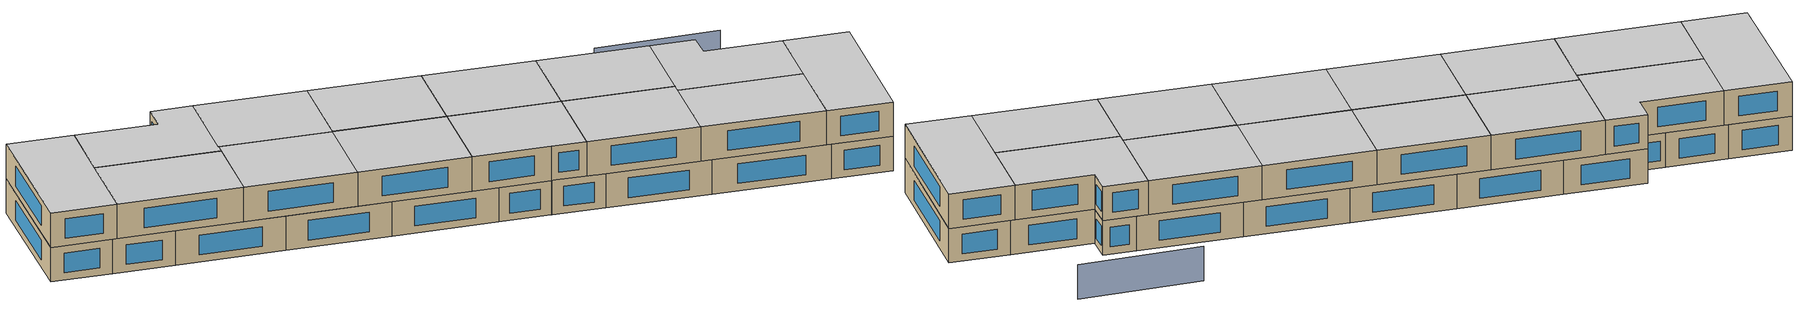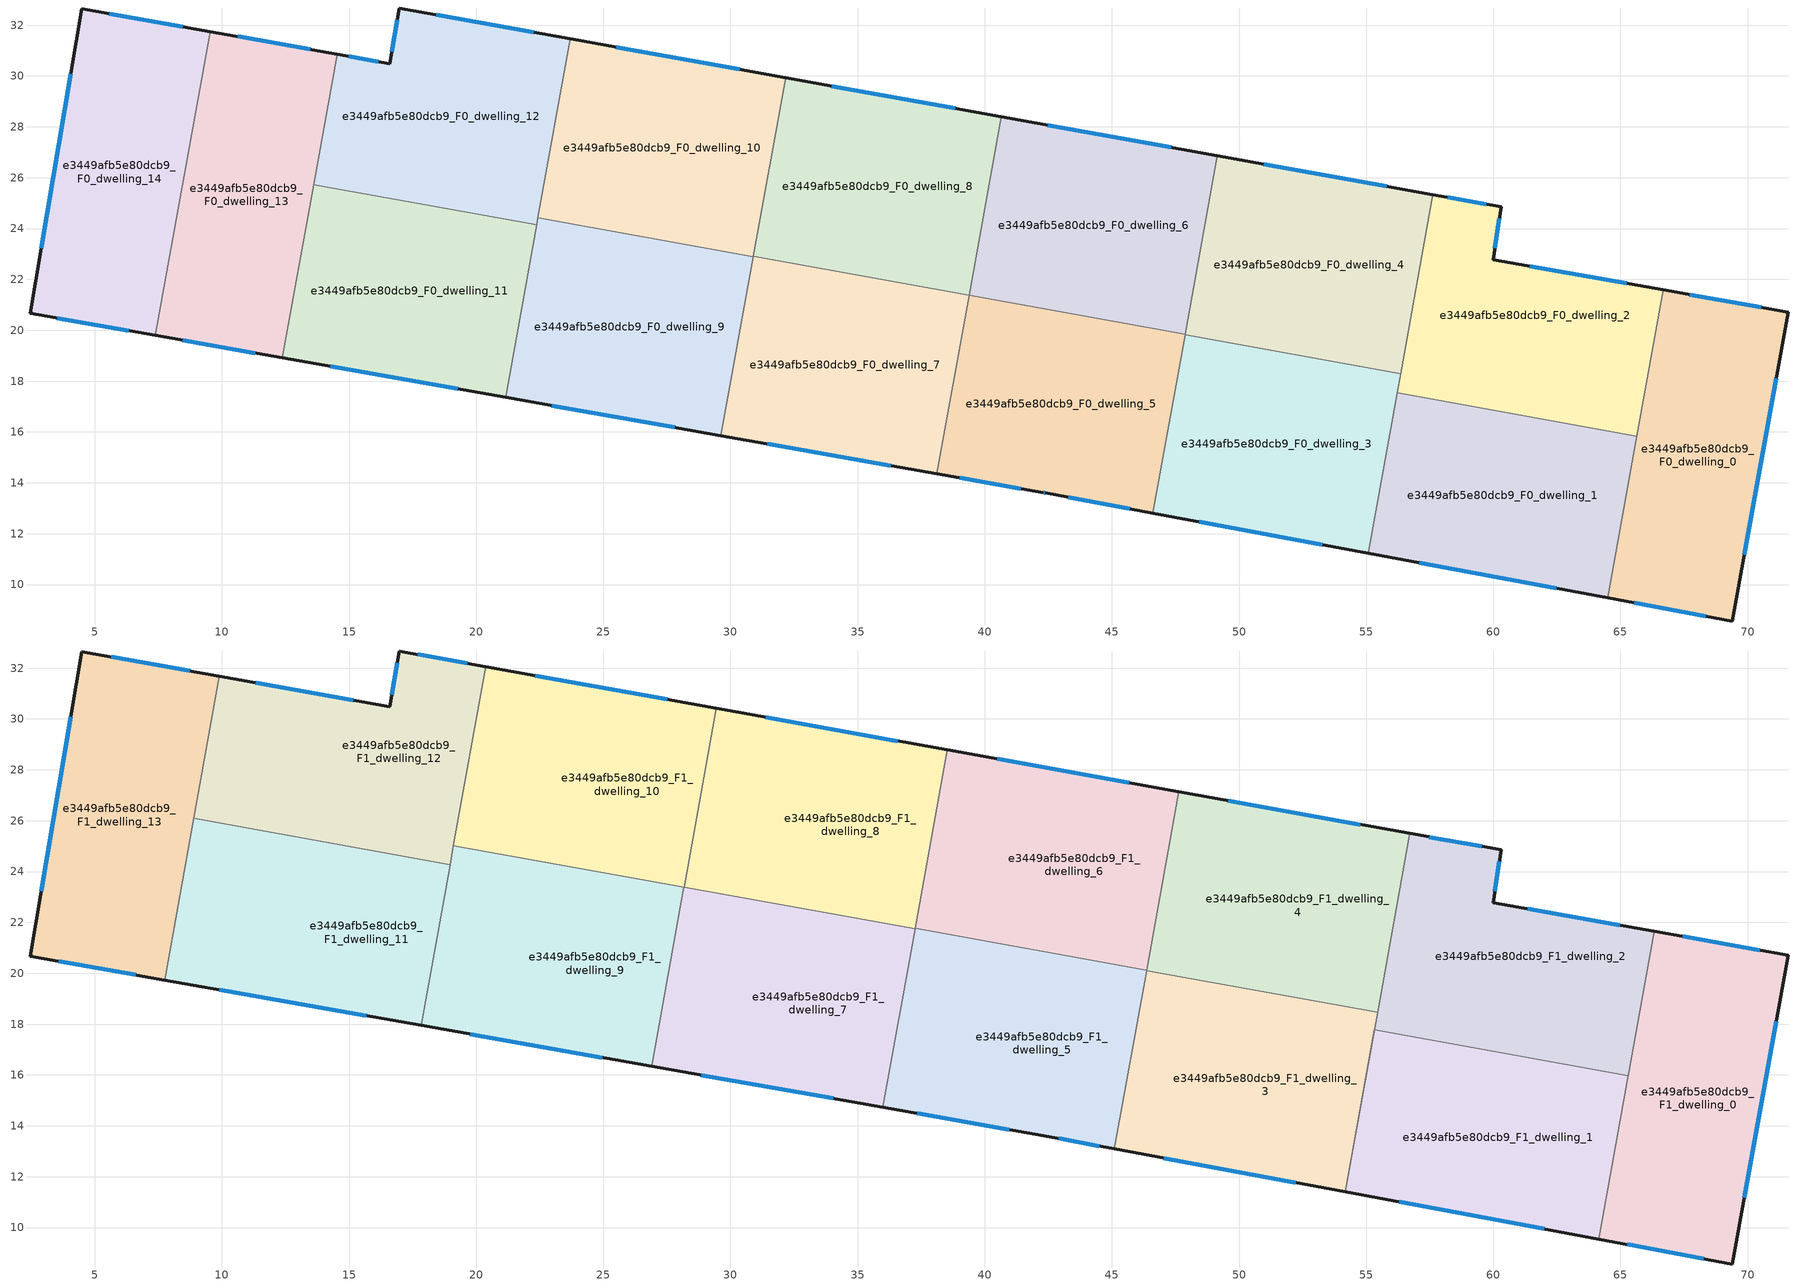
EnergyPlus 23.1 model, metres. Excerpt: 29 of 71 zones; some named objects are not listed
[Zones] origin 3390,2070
e3449afb5e80dcb9_F0_dwelling_0
 floor ground (EU_floor_Construction): 71.6,20.71 69.41,8.57 64.49,9.48 66.68,21.59 z0
 wall outside (EU_wall_Construction): 64.49,9.48 69.41,8.57 71.6,20.71 66.68,21.59 z0:3
 wall to e3449afb5e80dcb9_F0_dwelling_1 (EU_wall_Construction): 65.64,15.84 64.49,9.48 z0:3
 wall to e3449afb5e80dcb9_F0_dwelling_2 (EU_wall_Construction): 66.68,21.59 65.64,15.84 z0:3
 window (EU_Window_Construction): 70.55,20.9 67.73,21.4 / 69.88,11.17 71.13,18.11 / 65.54,9.29 68.35,8.76 z0.64:2.36
e3449afb5e80dcb9_F0_dwelling_1
 floor ground (EU_floor_Construction): 65.64,15.84 64.49,9.48 55.08,11.24 56.22,17.54 z0
 wall outside (EU_wall_Construction): 55.08,11.24 64.49,9.48 z0:3
 wall to e3449afb5e80dcb9_F0_dwelling_2 (EU_wall_Construction): 65.64,15.84 56.22,17.54 z0:3
 wall to e3449afb5e80dcb9_F0_dwelling_3 (EU_wall_Construction): 56.22,17.54 55.08,11.24 z0:3
 window (EU_Window_Construction): 57.1,10.86 62.48,9.86 z0.64:2.36
e3449afb5e80dcb9_F0_dwelling_10
 floor ground (EU_floor_Construction): 32.17,29.93 30.9,22.89 22.43,24.42 23.7,31.46 z0
 wall outside (EU_wall_Construction): 32.17,29.93 23.7,31.46 z0:3
 wall to e3449afb5e80dcb9_F0_dwelling_9 (EU_wall_Construction): 22.43,24.42 30.9,22.89 z0:3
 wall to e3449afb5e80dcb9_F0_dwelling_8 (EU_wall_Construction): 30.9,22.9 32.17,29.93 z0:3
 wall to e3449afb5e80dcb9_F0_dwelling_12 (EU_wall_Construction): 23.7,31.46 22.43,24.42 z0:3
 wall to e3449afb5e80dcb9_F0_dwelling_7 (EU_wall_Construction): 30.9,22.89 30.9,22.9 z0:3
 window (EU_Window_Construction): 30.36,30.26 25.52,31.13 z0.64:2.36
e3449afb5e80dcb9_F0_dwelling_11
 floor ground (EU_floor_Construction): 22.38,24.15 21.16,17.36 12.38,18.91 13.61,25.73 z0
 wall outside (EU_wall_Construction): 12.38,18.91 21.16,17.36 z0:3
 wall to e3449afb5e80dcb9_F0_dwelling_12 (EU_wall_Construction): 22.38,24.15 13.61,25.73 z0:3
 wall to e3449afb5e80dcb9_F0_dwelling_13 (EU_wall_Construction): 13.61,25.73 12.38,18.91 z0:3
 wall to e3449afb5e80dcb9_F0_dwelling_9 (EU_wall_Construction): 21.16,17.36 22.38,24.15 z0:3
 window (EU_Window_Construction): 14.26,18.58 19.28,17.69 z0.64:2.36
 ceiling adiabatic (EU_roof_Construction): 21.16,17.36 22.38,24.15 13.61,25.73 12.38,18.91 z3
e3449afb5e80dcb9_F0_dwelling_12
 floor ground (EU_floor_Construction): 23.7,31.46 22.38,24.15 13.61,25.73 14.54,30.86 16.6,30.49 16.98,32.67 z0
 wall outside (EU_wall_Construction): 23.7,31.46 16.98,32.67 16.6,30.49 14.54,30.86 z0:3
 wall to e3449afb5e80dcb9_F0_dwelling_13 (EU_wall_Construction): 14.54,30.86 13.62,25.73 z0:3
 wall to e3449afb5e80dcb9_F0_dwelling_9 (EU_wall_Construction): 22.38,24.15 22.43,24.42 z0:3
 window (EU_Window_Construction): 16.9,32.21 16.68,30.96 / 22.26,31.72 18.42,32.41 / 16.16,30.57 14.98,30.78 z0.64:2.36
e3449afb5e80dcb9_F0_dwelling_13
 floor ground (EU_floor_Construction): 14.54,30.86 12.38,18.91 7.39,19.8 9.55,31.75 z0
 wall outside (EU_wall_Construction): 7.39,19.8 12.38,18.91 / 14.54,30.86 9.55,31.75 z0:3
 wall to e3449afb5e80dcb9_F0_dwelling_14 (EU_wall_Construction): 9.55,31.75 7.39,19.8 z0:3
 window (EU_Window_Construction): 8.46,19.61 11.31,19.1 / 13.47,31.05 10.62,31.55 z0.64:2.36
e3449afb5e80dcb9_F0_dwelling_14
 floor ground (EU_floor_Construction): 9.55,31.75 7.39,19.8 2.46,20.67 4.49,32.65 z0
 wall outside (EU_wall_Construction): 9.55,31.75 4.49,32.65 2.46,20.67 7.39,19.8 z0:3
 window (EU_Window_Construction): 3.52,20.48 6.33,19.98 / 4.05,30.08 2.9,23.23 / 8.46,31.94 5.57,32.45 z0.64:2.36
e3449afb5e80dcb9_F0_dwelling_2
 floor ground (EU_floor_Construction): 66.68,21.59 65.64,15.84 56.22,17.54 57.63,25.33 60.31,24.85 60,22.78 z0
 wall outside (EU_wall_Construction): 66.68,21.59 60,22.78 60.31,24.85 57.63,25.33 z0:3
 wall to e3449afb5e80dcb9_F0_dwelling_4 (EU_wall_Construction): 57.63,25.33 56.36,18.3 z0:3
 wall to e3449afb5e80dcb9_F0_dwelling_3 (EU_wall_Construction): 56.36,18.3 56.22,17.54 z0:3
 window (EU_Window_Construction): 59.73,24.95 58.2,25.23 / 60.06,23.22 60.24,24.41 / 65.25,21.84 61.43,22.52 z0.64:2.36
e3449afb5e80dcb9_F0_dwelling_3
 floor ground (EU_floor_Construction): 56.36,18.3 55.08,11.24 46.61,12.81 47.88,19.83 z0
 wall outside (EU_wall_Construction): 46.61,12.81 55.08,11.24 z0:3
 wall to e3449afb5e80dcb9_F0_dwelling_4 (EU_wall_Construction): 56.36,18.3 47.88,19.83 z0:3
 wall to e3449afb5e80dcb9_F0_dwelling_5 (EU_wall_Construction): 47.88,19.83 46.61,12.81 z0:3
 window (EU_Window_Construction): 48.43,12.48 53.27,11.57 z0.64:2.36
e3449afb5e80dcb9_F0_dwelling_4
 floor ground (EU_floor_Construction): 57.63,25.33 56.36,18.3 47.88,19.83 49.15,26.86 z0
 wall outside (EU_wall_Construction): 57.63,25.33 49.15,26.86 z0:3
 wall to e3449afb5e80dcb9_F0_dwelling_6 (EU_wall_Construction): 49.15,26.86 47.89,19.84 z0:3
 wall to e3449afb5e80dcb9_F0_dwelling_5 (EU_wall_Construction): 47.88,19.84 47.88,19.83 z0:3
 window (EU_Window_Construction): 55.81,25.66 50.97,26.54 z0.64:2.36
e3449afb5e80dcb9_F0_dwelling_5
 floor ground (EU_floor_Construction): 47.89,19.84 46.61,12.81 42.37,13.6 42.31,13.62 38.12,14.36 39.39,21.38 z0
 wall outside (EU_wall_Construction): 38.12,14.36 42.31,13.62 42.37,13.6 46.61,12.81 z0:3
 wall to e3449afb5e80dcb9_F0_dwelling_6 (EU_wall_Construction): 47.89,19.84 39.39,21.38 z0:3
 wall to e3449afb5e80dcb9_F0_dwelling_7 (EU_wall_Construction): 39.39,21.37 38.12,14.36 z0:3
 wall to e3449afb5e80dcb9_F0_dwelling_8 (EU_wall_Construction): 39.39,21.38 39.39,21.37 z0:3
 window (EU_Window_Construction): 43.28,13.43 45.71,12.98 / 42.33,13.61 42.36,13.61 / 39.02,14.2 41.42,13.77 z0.64:2.36
e3449afb5e80dcb9_F0_dwelling_6
 floor ground (EU_floor_Construction): 49.15,26.86 47.89,19.84 39.39,21.38 40.66,28.4 z0
 wall outside (EU_wall_Construction): 49.15,26.86 40.66,28.4 z0:3
 wall to e3449afb5e80dcb9_F0_dwelling_8 (EU_wall_Construction): 40.66,28.4 39.39,21.38 z0:3
 window (EU_Window_Construction): 47.33,27.19 42.48,28.07 z0.64:2.36
e3449afb5e80dcb9_F0_dwelling_7
 floor ground (EU_floor_Construction): 39.39,21.37 38.12,14.36 29.63,15.86 30.9,22.9 z0
 wall outside (EU_wall_Construction): 29.63,15.86 38.12,14.36 z0:3
 wall to e3449afb5e80dcb9_F0_dwelling_8 (EU_wall_Construction): 39.39,21.37 30.9,22.9 z0:3
 wall to e3449afb5e80dcb9_F0_dwelling_9 (EU_wall_Construction): 30.9,22.89 29.63,15.86 z0:3
 window (EU_Window_Construction): 31.45,15.54 36.3,14.68 z0.64:2.36
 ceiling adiabatic (EU_roof_Construction): 39.39,21.37 30.9,22.9 37.26,21.75 z3
e3449afb5e80dcb9_F0_dwelling_8
 floor ground (EU_floor_Construction): 40.66,28.4 39.39,21.37 30.9,22.9 32.17,29.93 z0
 wall outside (EU_wall_Construction): 40.66,28.4 32.17,29.93 z0:3
 window (EU_Window_Construction): 38.84,28.73 33.99,29.6 z0.64:2.36
e3449afb5e80dcb9_F0_dwelling_9
 floor ground (EU_floor_Construction): 30.9,22.89 29.63,15.86 21.16,17.36 22.43,24.42 z0
 wall outside (EU_wall_Construction): 21.16,17.36 29.63,15.86 z0:3
 window (EU_Window_Construction): 22.97,17.04 27.81,16.18 z0.64:2.36
e3449afb5e80dcb9_F1_dwelling_0
 floor to e3449afb5e80dcb9_F0_dwelling_0 (EU_floor_Construction): 71.6,20.71 69.41,8.57 64.49,9.48 66.68,21.59 z3
 floor to e3449afb5e80dcb9_F0_dwelling_1 (EU_floor_Construction): 65.64,15.84 64.49,9.48 64.14,9.55 65.29,15.9 z3
 floor to e3449afb5e80dcb9_F0_dwelling_2 (EU_floor_Construction): 66.68,21.59 65.64,15.84 65.29,15.9 65.3,15.98 66.33,21.65 z3
 wall outside (EU_wall_Construction): 64.14,9.55 69.41,8.57 71.6,20.71 66.33,21.65 z3:6
 wall to e3449afb5e80dcb9_F1_dwelling_1 (EU_wall_Construction): 65.3,15.98 64.14,9.55 z3:6
 wall to e3449afb5e80dcb9_F1_dwelling_2 (EU_wall_Construction): 66.33,21.65 65.3,15.98 z3:6
 window (EU_Window_Construction): 70.47,20.91 67.46,21.45 / 69.88,11.17 71.13,18.11 / 65.27,9.34 68.28,8.78 z3.64:5.36
 ceiling to e3449afb5e80dcb9_F2_dwelling_0 (EU_floor_Construction): 69.41,8.57 71.6,20.71 66.33,21.65 64.14,9.55 z6
e3449afb5e80dcb9_F1_dwelling_1
 floor to e3449afb5e80dcb9_F0_dwelling_1 (EU_floor_Construction): 65.29,15.9 64.14,9.55 55.08,11.24 56.22,17.54 z3
 floor to e3449afb5e80dcb9_F0_dwelling_3 (EU_floor_Construction): 56.23,17.62 55.08,11.24 54.17,11.41 55.33,17.78 z3
 floor to e3449afb5e80dcb9_F0_dwelling_2 (EU_floor_Construction): 65.3,15.98 65.29,15.9 56.22,17.54 56.23,17.62 z3
 wall outside (EU_wall_Construction): 54.17,11.41 64.14,9.55 z3:6
 wall to e3449afb5e80dcb9_F1_dwelling_2 (EU_wall_Construction): 65.3,15.98 55.33,17.78 54.17,11.41 z3:6
 window (EU_Window_Construction): 56.31,11.01 62.01,9.95 z3.64:5.36
 ceiling to e3449afb5e80dcb9_F2_dwelling_1 (EU_floor_Construction): 64.14,9.55 65.3,15.98 55.33,17.78 54.17,11.41 z6
e3449afb5e80dcb9_F1_dwelling_10
 floor to e3449afb5e80dcb9_F0_dwelling_10 (EU_floor_Construction): 29.45,30.42 28.17,23.38 22.43,24.42 23.7,31.46 z3
 floor to e3449afb5e80dcb9_F0_dwelling_12 (EU_floor_Construction): 23.7,31.46 22.43,24.41 19.11,25.01 20.38,32.06 z3
 wall outside (EU_wall_Construction): 29.45,30.42 20.38,32.06 z3:6
 wall to e3449afb5e80dcb9_F1_dwelling_9 (EU_wall_Construction): 19.11,25.01 28.17,23.37 z3:6
 wall to e3449afb5e80dcb9_F1_dwelling_8 (EU_wall_Construction): 28.18,23.39 29.45,30.42 z3:6
 wall to e3449afb5e80dcb9_F1_dwelling_12 (EU_wall_Construction): 20.38,32.06 19.11,25.01 z3:6
 wall to e3449afb5e80dcb9_F1_dwelling_7 (EU_wall_Construction): 28.17,23.37 28.18,23.39 z3:6
 window (EU_Window_Construction): 27.51,30.77 22.32,31.71 z3.64:5.36
 ceiling to e3449afb5e80dcb9_F2_dwelling_10 (EU_floor_Construction): 28.17,23.37 29.45,30.42 20.38,32.06 19.11,25.01 z6
e3449afb5e80dcb9_F1_dwelling_11
 floor adiabatic (EU_floor_Construction): 18.97,24.27 17.83,17.95 12.38,18.91 13.53,25.25 z3
 floor to e3449afb5e80dcb9_F0_dwelling_13 (EU_floor_Construction): 13.53,25.25 12.38,18.91 7.75,19.73 8.89,26.09 z3
 wall outside (EU_wall_Construction): 7.74,19.73 17.83,17.95 z3:6
 wall to e3449afb5e80dcb9_F1_dwelling_12 (EU_wall_Construction): 18.97,24.27 8.89,26.09 z3:6
 wall to e3449afb5e80dcb9_F1_dwelling_13 (EU_wall_Construction): 8.89,26.09 7.74,19.73 z3:6
 wall to e3449afb5e80dcb9_F1_dwelling_9 (EU_wall_Construction): 17.83,17.95 18.97,24.27 z3:6
 window (EU_Window_Construction): 9.91,19.35 15.67,18.33 z3.64:5.36
 ceiling to e3449afb5e80dcb9_F2_dwelling_11 (EU_floor_Construction): 17.83,17.95 18.97,24.27 8.89,26.09 7.74,19.73 z6
e3449afb5e80dcb9_F1_dwelling_12
 floor to e3449afb5e80dcb9_F0_dwelling_12 (EU_floor_Construction): 20.38,32.06 19.06,24.75 13.61,25.73 14.54,30.86 16.6,30.49 16.98,32.67 z3
 floor to e3449afb5e80dcb9_F0_dwelling_13 (EU_floor_Construction): 14.54,30.86 13.53,25.25 8.89,26.09 9.9,31.68 z3
 floor adiabatic (EU_floor_Construction): 19.06,24.75 18.97,24.27 13.53,25.25 13.62,25.73 z3
 wall outside (EU_wall_Construction): 20.38,32.06 16.98,32.67 16.6,30.49 9.9,31.68 z3:6
 wall to e3449afb5e80dcb9_F1_dwelling_13 (EU_wall_Construction): 9.9,31.68 8.89,26.09 z3:6
 wall to e3449afb5e80dcb9_F1_dwelling_9 (EU_wall_Construction): 18.97,24.27 19.11,25.01 z3:6
 window (EU_Window_Construction): 15.17,30.74 11.34,31.43 / 16.9,32.21 16.68,30.96 / 19.66,32.19 17.71,32.54 z3.64:5.36
 ceiling to e3449afb5e80dcb9_F2_dwelling_12 (EU_floor_Construction): 18.97,24.27 20.38,32.06 16.98,32.67 16.6,30.49 9.9,31.68 8.89,26.09 z6
e3449afb5e80dcb9_F1_dwelling_13
 floor to e3449afb5e80dcb9_F0_dwelling_13 (EU_floor_Construction): 9.9,31.68 7.74,19.73 7.39,19.8 9.55,31.74 z3
 floor to e3449afb5e80dcb9_F0_dwelling_14 (EU_floor_Construction): 9.55,31.74 7.39,19.8 2.46,20.67 4.49,32.65 z3
 wall outside (EU_wall_Construction): 9.9,31.68 4.49,32.65 2.46,20.67 7.74,19.73 z3:6
 window (EU_Window_Construction): 3.59,20.47 6.61,19.93 / 4.05,30.08 2.9,23.23 / 8.74,31.89 5.65,32.44 z3.64:5.36
 ceiling to e3449afb5e80dcb9_F2_dwelling_13 (EU_floor_Construction): 7.74,19.73 9.9,31.68 4.49,32.65 2.46,20.67 z6
e3449afb5e80dcb9_F1_dwelling_2
 floor to e3449afb5e80dcb9_F0_dwelling_2 (EU_floor_Construction): 66.33,21.65 65.3,15.98 56.23,17.62 57.63,25.33 60.31,24.85 60,22.78 z3
 floor to e3449afb5e80dcb9_F0_dwelling_4 (EU_floor_Construction): 57.63,25.33 56.36,18.3 55.45,18.46 56.72,25.5 z3
 floor to e3449afb5e80dcb9_F0_dwelling_3 (EU_floor_Construction): 56.36,18.3 56.23,17.62 55.33,17.78 55.45,18.46 z3
 wall outside (EU_wall_Construction): 66.33,21.65 60,22.78 60.31,24.85 56.72,25.5 z3:6
 wall to e3449afb5e80dcb9_F1_dwelling_3 (EU_wall_Construction): 55.45,18.46 54.17,11.41 z3:6
 wall to e3449afb5e80dcb9_F1_dwelling_4 (EU_wall_Construction): 56.72,25.5 55.45,18.46 z3:6
 window (EU_Window_Construction): 60.06,23.22 60.24,24.41 / 64.97,21.89 61.35,22.53 / 59.54,24.99 57.49,25.36 z3.64:5.36
 ceiling to e3449afb5e80dcb9_F2_dwelling_2 (EU_floor_Construction): 65.3,15.98 66.33,21.65 60,22.78 60.31,24.85 56.72,25.5 55.33,17.78 z6
e3449afb5e80dcb9_F1_dwelling_3
 floor to e3449afb5e80dcb9_F0_dwelling_3 (EU_floor_Construction): 55.45,18.46 54.17,11.41 46.61,12.81 47.88,19.83 z3
 floor to e3449afb5e80dcb9_F0_dwelling_5 (EU_floor_Construction): 47.88,19.83 46.61,12.81 45.1,13.1 46.37,20.11 z3
 wall outside (EU_wall_Construction): 45.1,13.1 54.17,11.41 z3:6
 wall to e3449afb5e80dcb9_F1_dwelling_4 (EU_wall_Construction): 55.45,18.46 46.37,20.11 z3:6
 wall to e3449afb5e80dcb9_F1_dwelling_5 (EU_wall_Construction): 46.37,20.11 45.1,13.1 z3:6
 window (EU_Window_Construction): 47.04,12.73 52.23,11.77 z3.64:5.36
 ceiling to e3449afb5e80dcb9_F2_dwelling_3 (EU_floor_Construction): 54.17,11.41 55.45,18.46 46.37,20.11 45.1,13.1 z6
e3449afb5e80dcb9_F1_dwelling_4
 floor to e3449afb5e80dcb9_F0_dwelling_4 (EU_floor_Construction): 56.72,25.5 55.45,18.46 47.88,19.83 49.15,26.86 z3
 floor to e3449afb5e80dcb9_F0_dwelling_6 (EU_floor_Construction): 49.15,26.86 47.89,19.84 46.37,20.12 47.64,27.14 z3
 floor to e3449afb5e80dcb9_F0_dwelling_5 (EU_floor_Construction): 47.89,19.84 47.88,19.83 46.37,20.11 46.37,20.12 z3
 wall outside (EU_wall_Construction): 56.72,25.5 47.64,27.14 z3:6
 wall to e3449afb5e80dcb9_F1_dwelling_6 (EU_wall_Construction): 47.64,27.14 46.37,20.12 z3:6
 wall to e3449afb5e80dcb9_F1_dwelling_5 (EU_wall_Construction): 46.37,20.12 46.37,20.11 z3:6
 window (EU_Window_Construction): 54.78,25.85 49.58,26.79 z3.64:5.36
 ceiling to e3449afb5e80dcb9_F2_dwelling_4 (EU_floor_Construction): 55.45,18.46 56.72,25.5 47.64,27.14 46.37,20.11 z6
e3449afb5e80dcb9_F1_dwelling_5
 floor to e3449afb5e80dcb9_F0_dwelling_5 (EU_floor_Construction): 46.37,20.12 45.1,13.1 42.31,13.62 38.12,14.36 39.39,21.38 z3
 floor to e3449afb5e80dcb9_F0_dwelling_7 (EU_floor_Construction): 39.39,21.37 38.12,14.36 35.99,14.73 37.26,21.75 z3
 floor to e3449afb5e80dcb9_F0_dwelling_8 (EU_floor_Construction): 39.39,21.38 39.39,21.37 37.26,21.75 37.27,21.76 z3
 wall outside (EU_wall_Construction): 35.99,14.73 42.31,13.62 45.1,13.1 z3:6
 wall to e3449afb5e80dcb9_F1_dwelling_6 (EU_wall_Construction): 46.37,20.12 37.27,21.76 z3:6
 wall to e3449afb5e80dcb9_F1_dwelling_7 (EU_wall_Construction): 37.26,21.75 35.99,14.73 z3:6
 wall to e3449afb5e80dcb9_F1_dwelling_8 (EU_wall_Construction): 37.26,21.76 37.26,21.75 z3:6
 window (EU_Window_Construction): 42.91,13.5 44.5,13.21 / 37.35,14.49 40.96,13.85 z3.64:5.36
 ceiling to e3449afb5e80dcb9_F2_dwelling_5 (EU_floor_Construction): 45.1,13.1 46.37,20.12 37.27,21.76 35.99,14.73 42.31,13.62 z6
e3449afb5e80dcb9_F1_dwelling_6
 floor to e3449afb5e80dcb9_F0_dwelling_6 (EU_floor_Construction): 47.64,27.14 46.37,20.12 39.39,21.38 40.66,28.4 z3
 floor to e3449afb5e80dcb9_F0_dwelling_8 (EU_floor_Construction): 40.66,28.4 39.39,21.38 37.27,21.76 38.53,28.78 z3
 wall outside (EU_wall_Construction): 47.64,27.14 38.53,28.78 z3:6
 wall to e3449afb5e80dcb9_F1_dwelling_8 (EU_wall_Construction): 38.53,28.78 37.27,21.76 z3:6
 window (EU_Window_Construction): 45.69,27.49 40.48,28.43 z3.64:5.36
 ceiling to e3449afb5e80dcb9_F2_dwelling_6 (EU_floor_Construction): 46.37,20.12 47.64,27.14 38.53,28.78 37.27,21.76 z6
e3449afb5e80dcb9_F1_dwelling_7
 floor to e3449afb5e80dcb9_F0_dwelling_7 (EU_floor_Construction): 37.26,21.75 35.99,14.73 29.63,15.86 30.9,22.9 z3
 floor to e3449afb5e80dcb9_F0_dwelling_9 (EU_floor_Construction): 30.9,22.89 29.63,15.86 26.9,16.34 28.17,23.38 z3
 floor to e3449afb5e80dcb9_F0_dwelling_10 (EU_floor_Construction): 30.9,22.9 30.9,22.89 28.17,23.38 28.18,23.39 z3
 wall outside (EU_wall_Construction): 26.9,16.34 35.99,14.73 z3:6
 wall to e3449afb5e80dcb9_F1_dwelling_8 (EU_wall_Construction): 37.26,21.75 28.18,23.39 z3:6
 wall to e3449afb5e80dcb9_F1_dwelling_9 (EU_wall_Construction): 28.17,23.37 26.9,16.34 z3:6
 window (EU_Window_Construction): 28.85,16 34.05,15.08 z3.64:5.36
 ceiling to e3449afb5e80dcb9_F2_dwelling_7 (EU_floor_Construction): 35.99,14.73 37.26,21.75 28.18,23.39 26.9,16.34 z6
e3449afb5e80dcb9_F1_dwelling_8
 floor to e3449afb5e80dcb9_F0_dwelling_8 (EU_floor_Construction): 38.53,28.78 37.26,21.75 30.9,22.9 32.17,29.93 z3
 floor to e3449afb5e80dcb9_F0_dwelling_10 (EU_floor_Construction): 32.17,29.93 30.9,22.9 28.18,23.39 29.45,30.42 z3
 wall outside (EU_wall_Construction): 38.53,28.78 29.45,30.42 z3:6
 window (EU_Window_Construction): 36.59,29.13 31.39,30.07 z3.64:5.36
 ceiling to e3449afb5e80dcb9_F2_dwelling_8 (EU_floor_Construction): 37.26,21.75 38.53,28.78 29.45,30.42 28.18,23.39 z6
e3449afb5e80dcb9_F1_dwelling_9
 floor to e3449afb5e80dcb9_F0_dwelling_9 (EU_floor_Construction): 28.17,23.37 26.9,16.34 21.16,17.36 22.43,24.41 z3
 floor adiabatic (EU_floor_Construction): 22.38,24.15 21.16,17.36 17.83,17.95 19.06,24.75 z3
 floor to e3449afb5e80dcb9_F0_dwelling_12 (EU_floor_Construction): 22.43,24.41 22.38,24.15 19.06,24.75 19.11,25.01 z3
 wall outside (EU_wall_Construction): 17.83,17.95 26.9,16.34 z3:6
 window (EU_Window_Construction): 19.77,17.6 24.96,16.69 z3.64:5.36
 ceiling to e3449afb5e80dcb9_F2_dwelling_9 (EU_floor_Construction): 26.9,16.34 28.17,23.37 19.11,25.01 17.83,17.95 z6
shading: 65.36,30.61 55.22,32.18 z0:3
[Building]
EU S2 Campaign: North Axis=0; Terrain=City; Solar Distribution=FullExterior
[Site:Location]
Yerevan-Zvartnots.Intl.AP: Latitude=40.15; Longitude=44.383; Time Zone=4; Elevation=854
[SizingPeriod:WeatherFileDays]
AnnualSizingPeriod: Begin Month=1; Begin Day of Month=1; End Month=12; End Day of Month=31; Day of Week for Start Day=Monday; Use Weather File Daylight Saving Period=No; Use Weather File Rain and Snow Indicators=No
[MATERIAL]
EU_InternalMass_Material: Roughness=MediumRough; Thickness=0.1; Conductivity=1; Density=1800; Specific Heat=900; Thermal Absorptance=0.9; Solar Absorptance=0.7; Visible Absorptance=0.7
[MATERIAL:NOMASS] Roughness=MediumRough; Thermal Absorptance=0.9; Solar Absorptance=0.7; Visible Absorptance=0.7
Name | Thermal Resistance
EU_wall_NoMass | 1.05043
EU_roof_NoMass | 1.45357
EU_floor_NoMass | 0.478065
[WINDOWMATERIAL:SIMPLEGLAZINGSYSTEM]
EU_Window_SimpleGlazing: UFactor=2.5566; Solar Heat Gain Coefficient=0.75; Visible Transmittance=0.75
[CONSTRUCTION]
EU_wall_Construction: EU_wall_NoMass
EU_roof_Construction: EU_roof_NoMass
EU_floor_Construction: EU_floor_NoMass
EU_Window_Construction: EU_Window_SimpleGlazing
EU_InternalMass_Construction: EU_InternalMass_Material
[ZONE] Type=1; Multiplier=1; Ceiling Height=autocalculate; Floor Area=autocalculate; Part of Total Floor Area=Yes
Name | Volume
e3449afb5e80dcb9_F0_dwelling_0; e3449afb5e80dcb9_F0_dwelling_12 | 184.734
e3449afb5e80dcb9_F1_dwelling_0 | 197.958
e3449afb5e80dcb9_F0_dwelling_1 | 184.74
e3449afb5e80dcb9_F1_dwelling_1; e3449afb5e80dcb9_F1_dwelling_10 | 197.931
e3449afb5e80dcb9_F0_dwelling_10; e3449afb5e80dcb9_F0_dwelling_14 | 184.764
e3449afb5e80dcb9_F0_dwelling_11; e3449afb5e80dcb9_F0_dwelling_2 | 184.749
e3449afb5e80dcb9_F1_dwelling_11 | 197.941
e3449afb5e80dcb9_F1_dwelling_12 | 197.922
e3449afb5e80dcb9_F0_dwelling_13 | 184.744
e3449afb5e80dcb9_F1_dwelling_13; e3449afb5e80dcb9_F1_dwelling_7 | 197.949
e3449afb5e80dcb9_F1_dwelling_2 | 197.946
e3449afb5e80dcb9_F0_dwelling_3 | 184.757
e3449afb5e80dcb9_F1_dwelling_3 | 197.926
e3449afb5e80dcb9_F0_dwelling_4 | 184.758
e3449afb5e80dcb9_F1_dwelling_4 | 197.928
e3449afb5e80dcb9_F0_dwelling_5 | 184.726
e3449afb5e80dcb9_F1_dwelling_5 | 197.963
e3449afb5e80dcb9_F0_dwelling_6 | 184.755
e3449afb5e80dcb9_F1_dwelling_6; e3449afb5e80dcb9_F1_dwelling_8 | 197.938
e3449afb5e80dcb9_F0_dwelling_7 | 184.736
e3449afb5e80dcb9_F0_dwelling_8 | 184.73
e3449afb5e80dcb9_F0_dwelling_9 | 184.75
e3449afb5e80dcb9_F1_dwelling_9 | 197.933
[INTERNALMASS] Construction=EU_InternalMass_Construction
Name | Zone or ZoneList | Surface Area
e3449afb5e80dcb9_F0_dwelling_0_EU_InternalMass | e3449afb5e80dcb9_F0_dwelling_0 | 61.5824
e3449afb5e80dcb9_F0_dwelling_1_EU_InternalMass | e3449afb5e80dcb9_F0_dwelling_1 | 61.5811
e3449afb5e80dcb9_F0_dwelling_2_EU_InternalMass | e3449afb5e80dcb9_F0_dwelling_2 | 61.5814
e3449afb5e80dcb9_F0_dwelling_3_EU_InternalMass | e3449afb5e80dcb9_F0_dwelling_3 | 61.5867
e3449afb5e80dcb9_F0_dwelling_4_EU_InternalMass | e3449afb5e80dcb9_F0_dwelling_4 | 61.5844
e3449afb5e80dcb9_F0_dwelling_5_EU_InternalMass | e3449afb5e80dcb9_F0_dwelling_5 | 61.5754
e3449afb5e80dcb9_F0_dwelling_6_EU_InternalMass | e3449afb5e80dcb9_F0_dwelling_6 | 61.583
e3449afb5e80dcb9_F0_dwelling_7_EU_InternalMass | e3449afb5e80dcb9_F0_dwelling_7 | 61.5806
e3449afb5e80dcb9_F0_dwelling_8_EU_InternalMass | e3449afb5e80dcb9_F0_dwelling_8 | 61.5748
e3449afb5e80dcb9_F0_dwelling_9_EU_InternalMass | e3449afb5e80dcb9_F0_dwelling_9 | 61.5854
e3449afb5e80dcb9_F0_dwelling_10_EU_InternalMass | e3449afb5e80dcb9_F0_dwelling_10 | 61.5884
e3449afb5e80dcb9_F0_dwelling_11_EU_InternalMass | e3449afb5e80dcb9_F0_dwelling_11 | 61.584
e3449afb5e80dcb9_F0_dwelling_12_EU_InternalMass | e3449afb5e80dcb9_F0_dwelling_12 | 61.5786
e3449afb5e80dcb9_F0_dwelling_13_EU_InternalMass | e3449afb5e80dcb9_F0_dwelling_13 | 61.5812
e3449afb5e80dcb9_F0_dwelling_14_EU_InternalMass | e3449afb5e80dcb9_F0_dwelling_14 | 61.5883
e3449afb5e80dcb9_F1_dwelling_0_EU_InternalMass | e3449afb5e80dcb9_F1_dwelling_0 | 65.986
e3449afb5e80dcb9_F1_dwelling_1_EU_InternalMass | e3449afb5e80dcb9_F1_dwelling_1 | 65.9754
e3449afb5e80dcb9_F1_dwelling_2_EU_InternalMass | e3449afb5e80dcb9_F1_dwelling_2 | 65.9855
e3449afb5e80dcb9_F1_dwelling_3_EU_InternalMass | e3449afb5e80dcb9_F1_dwelling_3 | 65.9746
e3449afb5e80dcb9_F1_dwelling_4_EU_InternalMass | e3449afb5e80dcb9_F1_dwelling_4 | 65.977
e3449afb5e80dcb9_F1_dwelling_5_EU_InternalMass | e3449afb5e80dcb9_F1_dwelling_5 | 65.9855
e3449afb5e80dcb9_F1_dwelling_6_EU_InternalMass | e3449afb5e80dcb9_F1_dwelling_6 | 65.9786
e3449afb5e80dcb9_F1_dwelling_7_EU_InternalMass | e3449afb5e80dcb9_F1_dwelling_7 | 65.985
e3449afb5e80dcb9_F1_dwelling_8_EU_InternalMass | e3449afb5e80dcb9_F1_dwelling_8 | 65.9804
e3449afb5e80dcb9_F1_dwelling_9_EU_InternalMass | e3449afb5e80dcb9_F1_dwelling_9 | 65.9774
e3449afb5e80dcb9_F1_dwelling_10_EU_InternalMass | e3449afb5e80dcb9_F1_dwelling_10 | 65.9772
e3449afb5e80dcb9_F1_dwelling_11_EU_InternalMass | e3449afb5e80dcb9_F1_dwelling_11 | 65.9797
e3449afb5e80dcb9_F1_dwelling_12_EU_InternalMass | e3449afb5e80dcb9_F1_dwelling_12 | 65.9726
e3449afb5e80dcb9_F1_dwelling_13_EU_InternalMass | e3449afb5e80dcb9_F1_dwelling_13 | 65.983
[OTHEREQUIPMENT] Fuel Type=Electricity; Design Level Calculation Method=Watts/Area; Power per Zone Floor Area=1; Fraction Latent=0; Fraction Radiant=0; Fraction Lost=0; Carbon Dioxide Generation Rate=0; EndUse Subcategory=EU_Step8_InternalGains
Name | Zone or ZoneList or Space or SpaceList | Schedule
EU_Step8_InternalGain_e3449afb5e80dcb9_F0_dwelling_0_f000 | e3449afb5e80dcb9_F0_dwelling_0 | EU_Step8_GainSchedule_e3449afb5e80dcb9_F0_dwelling_0_f000
EU_Step8_InternalGain_e3449afb5e80dcb9_F0_dwelling_1_f000 | e3449afb5e80dcb9_F0_dwelling_1 | EU_Step8_GainSchedule_e3449afb5e80dcb9_F0_dwelling_1_f000
EU_Step8_InternalGain_e3449afb5e80dcb9_F0_dwelling_2_f000 | e3449afb5e80dcb9_F0_dwelling_2 | EU_Step8_GainSchedule_e3449afb5e80dcb9_F0_dwelling_2_f000
EU_Step8_InternalGain_e3449afb5e80dcb9_F0_dwelling_3_f000 | e3449afb5e80dcb9_F0_dwelling_3 | EU_Step8_GainSchedule_e3449afb5e80dcb9_F0_dwelling_3_f000
EU_Step8_InternalGain_e3449afb5e80dcb9_F0_dwelling_4_f000 | e3449afb5e80dcb9_F0_dwelling_4 | EU_Step8_GainSchedule_e3449afb5e80dcb9_F0_dwelling_4_f000
EU_Step8_InternalGain_e3449afb5e80dcb9_F0_dwelling_5_f000 | e3449afb5e80dcb9_F0_dwelling_5 | EU_Step8_GainSchedule_e3449afb5e80dcb9_F0_dwelling_5_f000
EU_Step8_InternalGain_e3449afb5e80dcb9_F0_dwelling_6_f000 | e3449afb5e80dcb9_F0_dwelling_6 | EU_Step8_GainSchedule_e3449afb5e80dcb9_F0_dwelling_6_f000
EU_Step8_InternalGain_e3449afb5e80dcb9_F0_dwelling_7_f000 | e3449afb5e80dcb9_F0_dwelling_7 | EU_Step8_GainSchedule_e3449afb5e80dcb9_F0_dwelling_7_f000
EU_Step8_InternalGain_e3449afb5e80dcb9_F0_dwelling_8_f000 | e3449afb5e80dcb9_F0_dwelling_8 | EU_Step8_GainSchedule_e3449afb5e80dcb9_F0_dwelling_8_f000
EU_Step8_InternalGain_e3449afb5e80dcb9_F0_dwelling_9_f000 | e3449afb5e80dcb9_F0_dwelling_9 | EU_Step8_GainSchedule_e3449afb5e80dcb9_F0_dwelling_9_f000
EU_Step8_InternalGain_e3449afb5e80dcb9_F0_dwelling_10_f000 | e3449afb5e80dcb9_F0_dwelling_10 | EU_Step8_GainSchedule_e3449afb5e80dcb9_F0_dwelling_10_f000
EU_Step8_InternalGain_e3449afb5e80dcb9_F0_dwelling_11_f000 | e3449afb5e80dcb9_F0_dwelling_11 | EU_Step8_GainSchedule_e3449afb5e80dcb9_F0_dwelling_11_f000
EU_Step8_InternalGain_e3449afb5e80dcb9_F0_dwelling_12_f000 | e3449afb5e80dcb9_F0_dwelling_12 | EU_Step8_GainSchedule_e3449afb5e80dcb9_F0_dwelling_12_f000
EU_Step8_InternalGain_e3449afb5e80dcb9_F0_dwelling_13_f000 | e3449afb5e80dcb9_F0_dwelling_13 | EU_Step8_GainSchedule_e3449afb5e80dcb9_F0_dwelling_13_f000
EU_Step8_InternalGain_e3449afb5e80dcb9_F0_dwelling_14_f000 | e3449afb5e80dcb9_F0_dwelling_14 | EU_Step8_GainSchedule_e3449afb5e80dcb9_F0_dwelling_14_f000
EU_Step8_InternalGain_e3449afb5e80dcb9_F1_dwelling_0_f000 | e3449afb5e80dcb9_F1_dwelling_0 | EU_Step8_GainSchedule_e3449afb5e80dcb9_F1_dwelling_0_f000
EU_Step8_InternalGain_e3449afb5e80dcb9_F1_dwelling_1_f000 | e3449afb5e80dcb9_F1_dwelling_1 | EU_Step8_GainSchedule_e3449afb5e80dcb9_F1_dwelling_1_f000
EU_Step8_InternalGain_e3449afb5e80dcb9_F1_dwelling_2_f000 | e3449afb5e80dcb9_F1_dwelling_2 | EU_Step8_GainSchedule_e3449afb5e80dcb9_F1_dwelling_2_f000
EU_Step8_InternalGain_e3449afb5e80dcb9_F1_dwelling_3_f000 | e3449afb5e80dcb9_F1_dwelling_3 | EU_Step8_GainSchedule_e3449afb5e80dcb9_F1_dwelling_3_f000
EU_Step8_InternalGain_e3449afb5e80dcb9_F1_dwelling_4_f000 | e3449afb5e80dcb9_F1_dwelling_4 | EU_Step8_GainSchedule_e3449afb5e80dcb9_F1_dwelling_4_f000
EU_Step8_InternalGain_e3449afb5e80dcb9_F1_dwelling_5_f000 | e3449afb5e80dcb9_F1_dwelling_5 | EU_Step8_GainSchedule_e3449afb5e80dcb9_F1_dwelling_5_f000
EU_Step8_InternalGain_e3449afb5e80dcb9_F1_dwelling_6_f000 | e3449afb5e80dcb9_F1_dwelling_6 | EU_Step8_GainSchedule_e3449afb5e80dcb9_F1_dwelling_6_f000
EU_Step8_InternalGain_e3449afb5e80dcb9_F1_dwelling_7_f000 | e3449afb5e80dcb9_F1_dwelling_7 | EU_Step8_GainSchedule_e3449afb5e80dcb9_F1_dwelling_7_f000
EU_Step8_InternalGain_e3449afb5e80dcb9_F1_dwelling_8_f000 | e3449afb5e80dcb9_F1_dwelling_8 | EU_Step8_GainSchedule_e3449afb5e80dcb9_F1_dwelling_8_f000
EU_Step8_InternalGain_e3449afb5e80dcb9_F1_dwelling_9_f000 | e3449afb5e80dcb9_F1_dwelling_9 | EU_Step8_GainSchedule_e3449afb5e80dcb9_F1_dwelling_9_f000
EU_Step8_InternalGain_e3449afb5e80dcb9_F1_dwelling_10_f000 | e3449afb5e80dcb9_F1_dwelling_10 | EU_Step8_GainSchedule_e3449afb5e80dcb9_F1_dwelling_10_f000
EU_Step8_InternalGain_e3449afb5e80dcb9_F1_dwelling_11_f000 | e3449afb5e80dcb9_F1_dwelling_11 | EU_Step8_GainSchedule_e3449afb5e80dcb9_F1_dwelling_11_f000
EU_Step8_InternalGain_e3449afb5e80dcb9_F1_dwelling_12_f000 | e3449afb5e80dcb9_F1_dwelling_12 | EU_Step8_GainSchedule_e3449afb5e80dcb9_F1_dwelling_12_f000
EU_Step8_InternalGain_e3449afb5e80dcb9_F1_dwelling_13_f000 | e3449afb5e80dcb9_F1_dwelling_13 | EU_Step8_GainSchedule_e3449afb5e80dcb9_F1_dwelling_13_f000
[ZONEVENTILATION:DESIGNFLOWRATE] Schedule=EU_AlwaysOn; Design Flow Rate Calculation Method=AirChanges/Hour; Air Changes per Hour=0.557805; Ventilation Type=Natural; Fan Pressure Rise=0; Fan Total Efficiency=1; Constant Term Coefficient=1; Temperature Term Coefficient=0; Velocity Term Coefficient=0; Velocity Squared Term Coefficient=0; Minimum Indoor Temperature=-100; Maximum Indoor Temperature=100; Delta Temperature=-100; Minimum Outdoor Temperature=-100; Maximum Outdoor Temperature=100; Maximum Wind Speed=40
Name | Zone or ZoneList or Space or SpaceList
EU_ConstantAir_e3449afb5e80dcb9_F0_dwelling_0 | e3449afb5e80dcb9_F0_dwelling_0
EU_ConstantAir_e3449afb5e80dcb9_F0_dwelling_1 | e3449afb5e80dcb9_F0_dwelling_1
EU_ConstantAir_e3449afb5e80dcb9_F0_dwelling_2 | e3449afb5e80dcb9_F0_dwelling_2
EU_ConstantAir_e3449afb5e80dcb9_F0_dwelling_3 | e3449afb5e80dcb9_F0_dwelling_3
EU_ConstantAir_e3449afb5e80dcb9_F0_dwelling_4 | e3449afb5e80dcb9_F0_dwelling_4
EU_ConstantAir_e3449afb5e80dcb9_F0_dwelling_5 | e3449afb5e80dcb9_F0_dwelling_5
EU_ConstantAir_e3449afb5e80dcb9_F0_dwelling_6 | e3449afb5e80dcb9_F0_dwelling_6
EU_ConstantAir_e3449afb5e80dcb9_F0_dwelling_7 | e3449afb5e80dcb9_F0_dwelling_7
EU_ConstantAir_e3449afb5e80dcb9_F0_dwelling_8 | e3449afb5e80dcb9_F0_dwelling_8
EU_ConstantAir_e3449afb5e80dcb9_F0_dwelling_9 | e3449afb5e80dcb9_F0_dwelling_9
EU_ConstantAir_e3449afb5e80dcb9_F0_dwelling_10 | e3449afb5e80dcb9_F0_dwelling_10
EU_ConstantAir_e3449afb5e80dcb9_F0_dwelling_11 | e3449afb5e80dcb9_F0_dwelling_11
EU_ConstantAir_e3449afb5e80dcb9_F0_dwelling_12 | e3449afb5e80dcb9_F0_dwelling_12
EU_ConstantAir_e3449afb5e80dcb9_F0_dwelling_13 | e3449afb5e80dcb9_F0_dwelling_13
EU_ConstantAir_e3449afb5e80dcb9_F0_dwelling_14 | e3449afb5e80dcb9_F0_dwelling_14
EU_ConstantAir_e3449afb5e80dcb9_F1_dwelling_0 | e3449afb5e80dcb9_F1_dwelling_0
EU_ConstantAir_e3449afb5e80dcb9_F1_dwelling_1 | e3449afb5e80dcb9_F1_dwelling_1
EU_ConstantAir_e3449afb5e80dcb9_F1_dwelling_2 | e3449afb5e80dcb9_F1_dwelling_2
EU_ConstantAir_e3449afb5e80dcb9_F1_dwelling_3 | e3449afb5e80dcb9_F1_dwelling_3
EU_ConstantAir_e3449afb5e80dcb9_F1_dwelling_4 | e3449afb5e80dcb9_F1_dwelling_4
EU_ConstantAir_e3449afb5e80dcb9_F1_dwelling_5 | e3449afb5e80dcb9_F1_dwelling_5
EU_ConstantAir_e3449afb5e80dcb9_F1_dwelling_6 | e3449afb5e80dcb9_F1_dwelling_6
EU_ConstantAir_e3449afb5e80dcb9_F1_dwelling_7 | e3449afb5e80dcb9_F1_dwelling_7
EU_ConstantAir_e3449afb5e80dcb9_F1_dwelling_8 | e3449afb5e80dcb9_F1_dwelling_8
EU_ConstantAir_e3449afb5e80dcb9_F1_dwelling_9 | e3449afb5e80dcb9_F1_dwelling_9
EU_ConstantAir_e3449afb5e80dcb9_F1_dwelling_10 | e3449afb5e80dcb9_F1_dwelling_10
EU_ConstantAir_e3449afb5e80dcb9_F1_dwelling_11 | e3449afb5e80dcb9_F1_dwelling_11
EU_ConstantAir_e3449afb5e80dcb9_F1_dwelling_12 | e3449afb5e80dcb9_F1_dwelling_12
EU_ConstantAir_e3449afb5e80dcb9_F1_dwelling_13 | e3449afb5e80dcb9_F1_dwelling_13
[HVACTEMPLATE:THERMOSTAT] Constant Heating Setpoint=20; Constant Cooling Setpoint=50
EU_HeatOnly_e3449afb5e80dcb9_F0_dwelling_0; EU_HeatOnly_e3449afb5e80dcb9_F0_dwelling_1; EU_HeatOnly_e3449afb5e80dcb9_F0_dwelling_2; EU_HeatOnly_e3449afb5e80dcb9_F0_dwelling_3; EU_HeatOnly_e3449afb5e80dcb9_F0_dwelling_4; EU_HeatOnly_e3449afb5e80dcb9_F0_dwelling_5; EU_HeatOnly_e3449afb5e80dcb9_F0_dwelling_6; EU_HeatOnly_e3449afb5e80dcb9_F0_dwelling_7; EU_HeatOnly_e3449afb5e80dcb9_F0_dwelling_8
[HVACTEMPLATE:ZONE:IDEALLOADSAIRSYSTEM] System Availability Schedule=EU_AlwaysOn; Maximum Heating Supply Air Temperature=50; Minimum Cooling Supply Air Temperature=13; Maximum Heating Supply Air Humidity Ratio=0.0156; Minimum Cooling Supply Air Humidity Ratio=0.0077; Heating Limit=NoLimit; Cooling Limit=NoLimit; Heating Availability Schedule=EU_AlwaysOn; Cooling Availability Schedule=EU_CoolingOff; Dehumidification Control Type=ConstantSensibleHeatRatio; Cooling Sensible Heat Ratio=0.7; Dehumidification Setpoint=60; Humidification Control Type=None; Humidification Setpoint=30; Outdoor Air Method=None; Outdoor Air Flow Rate per Person=0.00944; Outdoor Air Flow Rate per Zone Floor Area=0; Outdoor Air Flow Rate per Zone=0; Demand Controlled Ventilation Type=None; Outdoor Air Economizer Type=NoEconomizer; Heat Recovery Type=None; Sensible Heat Recovery Effectiveness=0.7; Latent Heat Recovery Effectiveness=0.65
Name | Template Thermostat
e3449afb5e80dcb9_F0_dwelling_0 | EU_HeatOnly_e3449afb5e80dcb9_F0_dwelling_0
e3449afb5e80dcb9_F0_dwelling_1 | EU_HeatOnly_e3449afb5e80dcb9_F0_dwelling_1
e3449afb5e80dcb9_F0_dwelling_2 | EU_HeatOnly_e3449afb5e80dcb9_F0_dwelling_2
e3449afb5e80dcb9_F0_dwelling_3 | EU_HeatOnly_e3449afb5e80dcb9_F0_dwelling_3
e3449afb5e80dcb9_F0_dwelling_4 | EU_HeatOnly_e3449afb5e80dcb9_F0_dwelling_4
e3449afb5e80dcb9_F0_dwelling_5 | EU_HeatOnly_e3449afb5e80dcb9_F0_dwelling_5
e3449afb5e80dcb9_F0_dwelling_6 | EU_HeatOnly_e3449afb5e80dcb9_F0_dwelling_6
e3449afb5e80dcb9_F0_dwelling_7 | EU_HeatOnly_e3449afb5e80dcb9_F0_dwelling_7
e3449afb5e80dcb9_F0_dwelling_8 | EU_HeatOnly_e3449afb5e80dcb9_F0_dwelling_8
e3449afb5e80dcb9_F0_dwelling_9 | EU_HeatOnly_e3449afb5e80dcb9_F0_dwelling_9
e3449afb5e80dcb9_F0_dwelling_10 | EU_HeatOnly_e3449afb5e80dcb9_F0_dwelling_10
e3449afb5e80dcb9_F0_dwelling_11 | EU_HeatOnly_e3449afb5e80dcb9_F0_dwelling_11
e3449afb5e80dcb9_F0_dwelling_12 | EU_HeatOnly_e3449afb5e80dcb9_F0_dwelling_12
e3449afb5e80dcb9_F0_dwelling_13 | EU_HeatOnly_e3449afb5e80dcb9_F0_dwelling_13
e3449afb5e80dcb9_F0_dwelling_14 | EU_HeatOnly_e3449afb5e80dcb9_F0_dwelling_14
e3449afb5e80dcb9_F1_dwelling_0 | EU_HeatOnly_e3449afb5e80dcb9_F1_dwelling_0
e3449afb5e80dcb9_F1_dwelling_1 | EU_HeatOnly_e3449afb5e80dcb9_F1_dwelling_1
e3449afb5e80dcb9_F1_dwelling_2 | EU_HeatOnly_e3449afb5e80dcb9_F1_dwelling_2
e3449afb5e80dcb9_F1_dwelling_3 | EU_HeatOnly_e3449afb5e80dcb9_F1_dwelling_3
e3449afb5e80dcb9_F1_dwelling_4 | EU_HeatOnly_e3449afb5e80dcb9_F1_dwelling_4
e3449afb5e80dcb9_F1_dwelling_5 | EU_HeatOnly_e3449afb5e80dcb9_F1_dwelling_5
e3449afb5e80dcb9_F1_dwelling_6 | EU_HeatOnly_e3449afb5e80dcb9_F1_dwelling_6
e3449afb5e80dcb9_F1_dwelling_7 | EU_HeatOnly_e3449afb5e80dcb9_F1_dwelling_7
e3449afb5e80dcb9_F1_dwelling_8 | EU_HeatOnly_e3449afb5e80dcb9_F1_dwelling_8
e3449afb5e80dcb9_F1_dwelling_9 | EU_HeatOnly_e3449afb5e80dcb9_F1_dwelling_9
e3449afb5e80dcb9_F1_dwelling_10 | EU_HeatOnly_e3449afb5e80dcb9_F1_dwelling_10
e3449afb5e80dcb9_F1_dwelling_11 | EU_HeatOnly_e3449afb5e80dcb9_F1_dwelling_11
e3449afb5e80dcb9_F1_dwelling_12 | EU_HeatOnly_e3449afb5e80dcb9_F1_dwelling_12
e3449afb5e80dcb9_F1_dwelling_13 | EU_HeatOnly_e3449afb5e80dcb9_F1_dwelling_13
[SIZING:ZONE] Zone Cooling Design Supply Air Temperature Input Method=SupplyAirTemperature; Zone Cooling Design Supply Air Temperature=13; Zone Heating Design Supply Air Temperature Input Method=SupplyAirTemperature; Zone Heating Design Supply Air Temperature=50; Zone Cooling Design Supply Air Humidity Ratio=0.008; Zone Heating Design Supply Air Humidity Ratio=0.008; Cooling Design Air Flow Method=DesignDay; Cooling Design Air Flow Rate=0; Cooling Minimum Air Flow per Zone Floor Area=0.000762; Cooling Minimum Air Flow=0; Cooling Minimum Air Flow Fraction=0.2; Heating Design Air Flow Method=DesignDay; Heating Design Air Flow Rate=0; Heating Maximum Air Flow per Zone Floor Area=0.002032; Heating Maximum Air Flow=0.141576; Heating Maximum Air Flow Fraction=0.3; Account for Dedicated Outdoor Air System=No; Dedicated Outdoor Air System Control Strategy=NeutralSupplyAir; Dedicated Outdoor Air Low Setpoint Temperature for Design=autosize; Dedicated Outdoor Air High Setpoint Temperature for Design=autosize; Zone Load Sizing Method=Sensible Load Only No Latent Load; Zone Latent Cooling Design Supply Air Humidity Ratio Input Method=HumidityRatioDifference; Zone Cooling Design Supply Air Humidity Ratio Difference=0.005; Zone Latent Heating Design Supply Air Humidity Ratio Input Method=HumidityRatioDifference; Zone Humidification Design Supply Air Humidity Ratio Difference=0.005
e3449afb5e80dcb9_F0_dwelling_0; e3449afb5e80dcb9_F0_dwelling_1; e3449afb5e80dcb9_F0_dwelling_2; e3449afb5e80dcb9_F0_dwelling_3; e3449afb5e80dcb9_F0_dwelling_4; e3449afb5e80dcb9_F0_dwelling_5; e3449afb5e80dcb9_F0_dwelling_6; e3449afb5e80dcb9_F0_dwelling_7; e3449afb5e80dcb9_F0_dwelling_8; e3449afb5e80dcb9_F0_dwelling_9; e3449afb5e80dcb9_F0_dwelling_10; e3449afb5e80dcb9_F0_dwelling_11; e3449afb5e80dcb9_F0_dwelling_12; e3449afb5e80dcb9_F0_dwelling_13; e3449afb5e80dcb9_F0_dwelling_14; e3449afb5e80dcb9_F1_dwelling_0; e3449afb5e80dcb9_F1_dwelling_1; e3449afb5e80dcb9_F1_dwelling_2; e3449afb5e80dcb9_F1_dwelling_3; e3449afb5e80dcb9_F1_dwelling_4; e3449afb5e80dcb9_F1_dwelling_5; e3449afb5e80dcb9_F1_dwelling_6; e3449afb5e80dcb9_F1_dwelling_7; e3449afb5e80dcb9_F1_dwelling_8; e3449afb5e80dcb9_F1_dwelling_9; e3449afb5e80dcb9_F1_dwelling_10; e3449afb5e80dcb9_F1_dwelling_11; e3449afb5e80dcb9_F1_dwelling_12; e3449afb5e80dcb9_F1_dwelling_13
[SCHEDULE:CONSTANT]
Name | Hourly Value
EU_AlwaysOn | 1
EU_CoolingOff | 0
[SCHEDULE:FILE] Column Number=1; Rows to Skip at Top=0; Number of Hours of Data=8760; Column Separator=Comma; Interpolate to Timestep=No; Minutes per Item=60; Adjust Schedule for Daylight Savings=Yes
Name | File
EU_Step8_GainSchedule_e3449afb5e80dcb9_F0_dwelling_0_f000 | ../../schedules/e3449afb5e80dcb9/e3449afb5e80dcb9_F0_dwelling_0_f000_gain.csv
EU_Step8_GainSchedule_e3449afb5e80dcb9_F0_dwelling_1_f000 | ../../schedules/e3449afb5e80dcb9/e3449afb5e80dcb9_F0_dwelling_1_f000_gain.csv
EU_Step8_GainSchedule_e3449afb5e80dcb9_F0_dwelling_2_f000 | ../../schedules/e3449afb5e80dcb9/e3449afb5e80dcb9_F0_dwelling_2_f000_gain.csv
EU_Step8_GainSchedule_e3449afb5e80dcb9_F0_dwelling_3_f000 | ../../schedules/e3449afb5e80dcb9/e3449afb5e80dcb9_F0_dwelling_3_f000_gain.csv
EU_Step8_GainSchedule_e3449afb5e80dcb9_F0_dwelling_4_f000 | ../../schedules/e3449afb5e80dcb9/e3449afb5e80dcb9_F0_dwelling_4_f000_gain.csv
EU_Step8_GainSchedule_e3449afb5e80dcb9_F0_dwelling_5_f000 | ../../schedules/e3449afb5e80dcb9/e3449afb5e80dcb9_F0_dwelling_5_f000_gain.csv
EU_Step8_GainSchedule_e3449afb5e80dcb9_F0_dwelling_6_f000 | ../../schedules/e3449afb5e80dcb9/e3449afb5e80dcb9_F0_dwelling_6_f000_gain.csv
EU_Step8_GainSchedule_e3449afb5e80dcb9_F0_dwelling_7_f000 | ../../schedules/e3449afb5e80dcb9/e3449afb5e80dcb9_F0_dwelling_7_f000_gain.csv
EU_Step8_GainSchedule_e3449afb5e80dcb9_F0_dwelling_8_f000 | ../../schedules/e3449afb5e80dcb9/e3449afb5e80dcb9_F0_dwelling_8_f000_gain.csv
EU_Step8_GainSchedule_e3449afb5e80dcb9_F0_dwelling_9_f000 | ../../schedules/e3449afb5e80dcb9/e3449afb5e80dcb9_F0_dwelling_9_f000_gain.csv
EU_Step8_GainSchedule_e3449afb5e80dcb9_F0_dwelling_10_f000 | ../../schedules/e3449afb5e80dcb9/e3449afb5e80dcb9_F0_dwelling_10_f000_gain.csv
EU_Step8_GainSchedule_e3449afb5e80dcb9_F0_dwelling_11_f000 | ../../schedules/e3449afb5e80dcb9/e3449afb5e80dcb9_F0_dwelling_11_f000_gain.csv
EU_Step8_GainSchedule_e3449afb5e80dcb9_F0_dwelling_12_f000 | ../../schedules/e3449afb5e80dcb9/e3449afb5e80dcb9_F0_dwelling_12_f000_gain.csv
EU_Step8_GainSchedule_e3449afb5e80dcb9_F0_dwelling_13_f000 | ../../schedules/e3449afb5e80dcb9/e3449afb5e80dcb9_F0_dwelling_13_f000_gain.csv
EU_Step8_GainSchedule_e3449afb5e80dcb9_F0_dwelling_14_f000 | ../../schedules/e3449afb5e80dcb9/e3449afb5e80dcb9_F0_dwelling_14_f000_gain.csv
EU_Step8_GainSchedule_e3449afb5e80dcb9_F1_dwelling_0_f000 | ../../schedules/e3449afb5e80dcb9/e3449afb5e80dcb9_F1_dwelling_0_f000_gain.csv
EU_Step8_GainSchedule_e3449afb5e80dcb9_F1_dwelling_1_f000 | ../../schedules/e3449afb5e80dcb9/e3449afb5e80dcb9_F1_dwelling_1_f000_gain.csv
EU_Step8_GainSchedule_e3449afb5e80dcb9_F1_dwelling_2_f000 | ../../schedules/e3449afb5e80dcb9/e3449afb5e80dcb9_F1_dwelling_2_f000_gain.csv
EU_Step8_GainSchedule_e3449afb5e80dcb9_F1_dwelling_3_f000 | ../../schedules/e3449afb5e80dcb9/e3449afb5e80dcb9_F1_dwelling_3_f000_gain.csv
EU_Step8_GainSchedule_e3449afb5e80dcb9_F1_dwelling_4_f000 | ../../schedules/e3449afb5e80dcb9/e3449afb5e80dcb9_F1_dwelling_4_f000_gain.csv
EU_Step8_GainSchedule_e3449afb5e80dcb9_F1_dwelling_5_f000 | ../../schedules/e3449afb5e80dcb9/e3449afb5e80dcb9_F1_dwelling_5_f000_gain.csv
EU_Step8_GainSchedule_e3449afb5e80dcb9_F1_dwelling_6_f000 | ../../schedules/e3449afb5e80dcb9/e3449afb5e80dcb9_F1_dwelling_6_f000_gain.csv
EU_Step8_GainSchedule_e3449afb5e80dcb9_F1_dwelling_7_f000 | ../../schedules/e3449afb5e80dcb9/e3449afb5e80dcb9_F1_dwelling_7_f000_gain.csv
EU_Step8_GainSchedule_e3449afb5e80dcb9_F1_dwelling_8_f000 | ../../schedules/e3449afb5e80dcb9/e3449afb5e80dcb9_F1_dwelling_8_f000_gain.csv
EU_Step8_GainSchedule_e3449afb5e80dcb9_F1_dwelling_9_f000 | ../../schedules/e3449afb5e80dcb9/e3449afb5e80dcb9_F1_dwelling_9_f000_gain.csv
EU_Step8_GainSchedule_e3449afb5e80dcb9_F1_dwelling_10_f000 | ../../schedules/e3449afb5e80dcb9/e3449afb5e80dcb9_F1_dwelling_10_f000_gain.csv
EU_Step8_GainSchedule_e3449afb5e80dcb9_F1_dwelling_11_f000 | ../../schedules/e3449afb5e80dcb9/e3449afb5e80dcb9_F1_dwelling_11_f000_gain.csv
EU_Step8_GainSchedule_e3449afb5e80dcb9_F1_dwelling_12_f000 | ../../schedules/e3449afb5e80dcb9/e3449afb5e80dcb9_F1_dwelling_12_f000_gain.csv
EU_Step8_GainSchedule_e3449afb5e80dcb9_F1_dwelling_13_f000 | ../../schedules/e3449afb5e80dcb9/e3449afb5e80dcb9_F1_dwelling_13_f000_gain.csv
